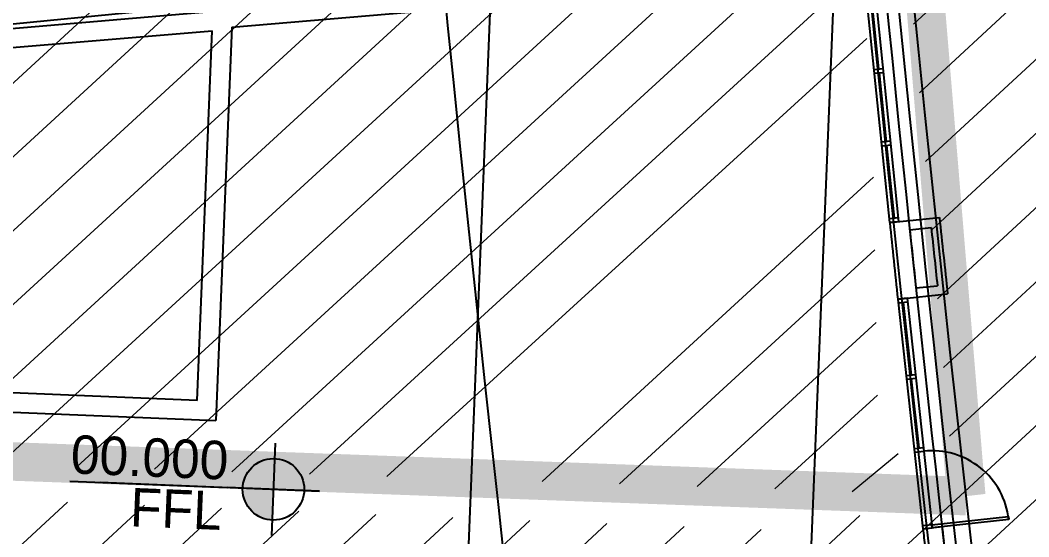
# Model space of a CAD drawing. Extents: x -678889171 to 586587, y -792238163 to 335485.
# Drawn here: x -678773490 to -678760389, y -792113291 to -792106578 of the extents above; entities that cross this region are included whole.
import ezdxf
from ezdxf.enums import TextEntityAlignment as Align

# ---------------------------------------------------------------- set-up
doc = ezdxf.new("R2010")
doc.units = 0
doc.header["$MEASUREMENT"] = 0
for name, color, linetype in [('A-FLOR-PATT', 252, 'Continuous'), ('A-SITE-PATT', 252, 'Continuous'), ('A-WALL', 252, 'Continuous')]:
    doc.layers.add(name, color=color, linetype=linetype)
for name, color, linetype, lineweight in [('BASEMENT3 LAYOUT$0$A-TABL-TEXT', 252, 'Continuous', 30), ('BASEMENT3 LAYOUT$0$HATCH7', 252, 'Continuous', 15), ('BASEMENT3 LAYOUT$0$TEXT6', 252, 'Continuous', 0)]:
    doc.layers.add(name, color=color, linetype=linetype, lineweight=lineweight)
doc.styles.add('Ground floor Towers$0$$Bas01-Rname$0$EN-SC', font='swissc.ttf')
doc.styles.add('Ground floor Towers$0$$Bas01-Rname$0$EN-SCL', font='swisscl.ttf')
doc.styles.add('Ground floor Towers$0$04-Ground Floor$0$V2-lower ground$0$LEVEL  FOR LICENSE LOWER GR$0$$LG- LEVEL$0$AR-SR', font='sarb.shx')

# ---------------------------------------------------------------- blocks, each defined once
blk = doc.blocks.new('A$C61C61320')
at = {"layer": 'BASEMENT3 LAYOUT$0$HATCH7'}
h = blk.add_hatch(dxfattribs=at)
h.set_pattern_fill('JIS_WOOD', color=256, scale=1000, style=0)
h.set_pattern_definition([(45, (-95575.72641586163, -175160.5677797335), (-499.9999991609842, 499.9999991609843), [])])
edge = h.paths.add_edge_path()
edge.add_line((-93671.42387769371, -154054.9431899884), (-93352.28011348587, -174711.9075518902))
edge.add_line((-93352.28011348587, -174711.9075518902), (-49398.28305342048, -174321.9428492732))
edge.add_arc((-49194.7644366367, -173977.2776182104), 400.2673467584944, 239.4389137010584, 436.7722825904112)
edge.add_line((-49103.17453308101, -173587.6300358392), (-49353.17453308101, -169321.0603725039))
edge.add_arc((765187.6152318742, -69570.4512780355), 820625.9088071947, 178.5717505264322, 186.9818142228341, ccw=False)
edge.add_line((-55183.34322072996, -49116.28952082794), (-86992.42594180122, -47875.38068783496))
edge.add_line((-86992.42594180116, -47875.38068783496), (-86999.8191618316, -136404.81269691))
edge.add_line((-86999.81916183163, -136404.81269691), (-87007.19406194473, -152784.6622732603))
edge.add_line((-87007.19406194473, -152784.6622732603), (-93671.42387769371, -154054.9431899884))
at = {"layer": 'BASEMENT3 LAYOUT$0$TEXT6'}
h = blk.add_hatch(dxfattribs=at)
h.set_pattern_fill('JIS_WOOD', color=256, scale=1000, style=0)
h.set_pattern_definition([(45, (-843775.3736575155, -469599.9160835323), (-499.9999991609842, 499.9999991609843), [])])
h.paths.add_polyline_path([(-48073.17453308101, -174366.9252005816), (-52827.70401773683, -137283.3745918828), (-21470.42890679266, -134427.2130430685), (-18376.25980977295, -161775.8762387046), (-18368.17453308101, -175467.8413407506), (-18518.17453308101, -176466.9552695606), (-18518.17453308101, -178386.9252005816), (-18368.17453308101, -183011.1167942794), (-18362.29752682254, -198446.5368052525), (-18168.17453308101, -202281.2411916029), (-18360.0892563893, -208926.9252005816), (-21225.79736915685, -208049.6763489796), (-45692.61271465314, -203035.1575495943), (-55544.17996463575, -201566.2036034855), (-64372.75623362488, -200382.3687026045), (-73244.07786642597, -199325.5838570178), (-82129.48166527948, -198394.9150768394), (-90383.39706973708, -197394.4851778569), (-93352.28011348587, -194591.9241360954), (-93352.28011348587, -177285.8004086108), (-93172.93907456682, -174906.1366184817), (-50378.17453308101, -174866.9252005816)])
at = {"layer": 'BASEMENT3 LAYOUT$0$A-TABL-TEXT', "const_width": 500}
blk.add_lwpolyline([(-93352.28011348587, -174516.9252005816), (-47927.38834524783, -174323.9099120742, -0.04910831258971037), (-55178.17453308101, -49001.92520058164), (-88972.05165299936, -47526.12244615683)], format="xyb", dxfattribs=at)
blk = doc.blocks.new('2')
at = {"layer": 'BASEMENT3 LAYOUT$0$A-TABL-TEXT', "const_width": 500}
blk.add_lwpolyline([(24568.57618810749, 57680.4355040497), (69993.46795634553, 57873.45079255712, -0.04910831258971037), (62742.68176851235, 183195.4355040497), (28948.804648594, 184671.2382584745)], format="xyb", dxfattribs=at)
blk = doc.blocks.new('GR')
at = {"layer": 'A-FLOR-PATT'}
h = blk.add_hatch(color=256, dxfattribs=at)
h.paths.add_polyline_path([(30896.49487865344, 73159.53532952396), (30896.49487865344, 72759.53532952396), (31296.49487865344, 72759.53532952396, 0.4142135623730951)])
h.paths.add_polyline_path([(30896.49487865344, 72759.53532952396), (30496.49487865344, 72759.53532952396, 0.4142135623730951), (30896.49487865344, 72359.53532952396)])
for p, q in [((33455, 89935), (33455, 60105)), ((37905, 89920), (37905, 60090)), ((-7945, 73725), (46290, 81330)), ((38871.43570216553, 76563.56863848057), (38443.87735213426, 79532.94464318575)), ((38752.66066197738, 76546.46630447936), (38325.10231194612, 79515.8423091845)), ((38520.94343763839, 78533.72805797153), (38385.54996012851, 79474.03045946128)), ((38532.82094165719, 78535.4382913717), (38397.42746414734, 79475.74069286142)), ((30110.74507985461, 78737.83395654862), (34181.60430812262, 79249.06035033689)), ((25104.05542959515, 78335.6871295176), (29826.12035221967, 78927.25010507846)), ((30110.74507985462, 78737.83395654862), (30110.74507985462, 73623.80318577141)), ((25135.13160485509, 78087.62610611568), (29860.74507985463, 78679.63363130394)), ((29860.74507985462, 73873.80318577141), (29860.74507985462, 78679.63363130394)), ((38467.62176195676, 78526.05030761614), (38586.39680214488, 78543.15264161745)), ((38474.7477344573, 78476.56070753773), (38593.52277464543, 78493.66304153904)), ((38656.33691515143, 77593.42565645969), (38528.06941013891, 78484.23845789312)), ((38668.21441917094, 77595.13588985497), (38539.94691415771, 78485.94869129329)), ((38721.79028008696, 77602.85024014003), (38603.01523989182, 77585.74790618739)), ((38728.91625256721, 77553.36064005866), (38610.14121237209, 77536.25830610604)), ((38798.85636516185, 76603.63365489135), (38663.46288765194, 77543.93605638131)), ((38810.73386918136, 76605.34388828663), (38675.34039167146, 77545.64628977659)), ((38752.66066258412, 76546.46630033819), (39395.50678261056, 76641.21840450946)), ((38864.30972969225, 76613.05823851335), (38745.53468949713, 76595.9559045607)), ((38871.43570217252, 76563.568638432), (38752.66066197738, 76546.46630447936)), ((39017.39973595086, 76464.19092603798), (39294.40694223845, 76505.02031716082)), ((39128.22234672483, 75712.3143743746), (39405.22955301241, 75753.14376549743)), ((38898.47282504727, 75557.15400721293), (39541.53242492337, 75651.93757718033)), ((39017.30727459184, 75573.892791761), (38898.6489810661, 75555.99839661767)), ((38898.6489810661, 75555.99839661767), (39346.00885843416, 72589.54105828947)), ((39024.76327256819, 75524.45183612521), (38906.1049790425, 75506.55744098195)), ((38959.37424362799, 75514.59077132208), (39101.03820479454, 74575.2126141848)), ((38971.24007298056, 75516.38021083639), (39112.90403414713, 74577.00205369908)), ((39017.30727459918, 75573.8927917124), (39464.66715196717, 72607.43545338418)), ((39166.42723411922, 74585.07367904593), (39047.76894059352, 74567.1792839027)), ((39173.88323209555, 74535.63272341019), (39055.22493856985, 74517.73832826695)), ((39242.70216596439, 73635.83445702562), (39108.49420275067, 74525.771658546)), ((39254.56799531764, 73637.62389653514), (39120.36003210331, 74527.56109806034)), ((29860.74507985462, 73873.80318577141), (23269.36348000629, 73873.80318577141)), ((23269.36348000629, 73623.80318577141), (30110.74507985462, 73623.80318577141)), ((39189.43290135558, 73627.80112670438), (39308.09119488859, 73645.69552179905)), ((39196.88889931171, 73578.36017106558), (39315.54719284472, 73596.25456616025)), ((30896.49487865344, 73359.53532952396), (30896.49487865344, 72159.53532952396)), ((28645.45443415602, 72759.53532952396), (31496.49487865344, 72759.53532952396)), ((31496.49487865344, 72759.53532952396), (30296.49487865344, 72759.53532952396)), ((39458.74880897814, 72646.99519588437), (40447.7543102837, 72794.87396817261)), ((40453.66946111502, 72755.31374837235), (39464.66395980948, 72607.43497608414)), ((40447.7543102837, 72794.87396817261), (40453.66946111502, 72755.31374837235)), ((39339.90340881603, 72630.34151069884), (39458.56170234909, 72648.23590579355)), ((39345.86247981712, 72590.50062409023), (39593.16590615292, 72627.14253824292)), ((39346.00885843416, 72589.54105828947), (39464.66715196718, 72607.43545338415)), ((39464.66395980948, 72607.43497608414), (39458.74880897814, 72646.99519588437))]:
    blk.add_line(p, q, dxfattribs=at)
blk.add_circle((30896.49487865344, 72759.53532952396), 400, dxfattribs=at)
for centre, radius, start, end in [((632160.654919429, 163506.251165366), 618245.8226879981, 171.0764646735087, 189.9103746877842), ((632160.654919429, 163506.251165366), 613595.8226879981, 171.0737824436527, 189.9862451256833), ((632160.654919429, 163506.251165366), 605195.8226879981, 171.0737824436527, 190.1263033448895), ((632160.6549194276, 163506.2511653661), 599695.8226879967, 171.0616030214717, 190.2201678661017), ((632160.6549194327, 163506.2511653659), 599145.8226880017, 171.0631954506245, 190.2296506374575), ((632160.654919429, 163506.251165366), 599345.8226879981, 177.29999390148, 189.341260597947), ((632160.654919429, 163506.251165366), 599495.8226879981, 183.8845870410494, 189.3243741414251), ((632160.6549194291, 163506.251165366), 599095.8226879981, 188.3369026410354, 188.4325400970804), ((632160.6549194291, 163506.251165366), 599745.8226879981, 188.3369548232453, 188.432488271232), ((632160.6549194291, 163506.251165366), 599215.8226879981, 188.3483867298049, 188.4210563648572), ((632160.6549194291, 163506.251165366), 599495.8226879981, 188.3484036999319, 188.4210393949296), ((39464.66396621621, 72607.43497704208), 999.9999999999949, 8.5040181727245, 98.50401817272451), ((840859.0656696026, 195534.2625217543), 810887.5282535178, 188.7206047885676, 188.7374661400605), ((632160.6549194291, 163506.251165366), 599495.8226879981, 188.7192292360499, 188.7373075782326)]:
    blk.add_arc(centre, radius, start, end, dxfattribs=at)
at = {"layer": 'A-FLOR-PATT', "style": 'Ground floor Towers$0$04-Ground Floor$0$V2-lower ground$0$LEVEL  FOR LICENSE LOWER GR$0$$LG- LEVEL$0$AR-SR', "flags": 12}
for tag, p in [('L', (30296.07288644527, 72859.53473235783)), ('P', (30237.50458115668, 72203.99769414036))]:
    blk.add_attdef(tag, text='', height=500, dxfattribs=at).set_placement(p, align=Align.RIGHT)
at = {"layer": 'A-FLOR-PATT'}
for tag, p, height, style in [('N', (85492.25876324323, 56633.4995742733), 250, 'Ground floor Towers$0$$Bas01-Rname$0$EN-SC'), ('N', (89389.48149106537, 56633.4995742733), 250, 'Ground floor Towers$0$$Bas01-Rname$0$EN-SC'), ('N', (94597.61363499537, 56633.4995742733), 250, 'Ground floor Towers$0$$Bas01-Rname$0$EN-SC'), ('AN', (85922.66280553787, 56313.08159666645), 200, 'Ground floor Towers$0$$Bas01-Rname$0$EN-SCL'), ('AN', (89819.88553336001, 56313.08159666645), 200, 'Ground floor Towers$0$$Bas01-Rname$0$EN-SCL'), ('AN', (95028.01767729002, 56313.08159666645), 200, 'Ground floor Towers$0$$Bas01-Rname$0$EN-SCL'), ('SN', (85299.47460008037, 56025.08594095582), 200, 'Ground floor Towers$0$$Bas01-Rname$0$EN-SCL'), ('F', (85927.04975899268, 56008.67972904726), 200, 'Ground floor Towers$0$$Bas01-Rname$0$EN-SCL'), ('SN', (89196.69732790251, 56025.08594095582), 200, 'Ground floor Towers$0$$Bas01-Rname$0$EN-SCL'), ('F', (89824.27248681482, 56008.67972904726), 200, 'Ground floor Towers$0$$Bas01-Rname$0$EN-SCL'), ('SN', (94404.82947183252, 56025.08594095582), 200, 'Ground floor Towers$0$$Bas01-Rname$0$EN-SCL'), ('F', (95032.40463074483, 56008.67972904726), 200, 'Ground floor Towers$0$$Bas01-Rname$0$EN-SCL')]:
    blk.add_attdef(tag, p, '', height=height, dxfattribs=dict(at, style=style))
at = {"layer": 'A-FLOR-PATT', "style": 'Ground floor Towers$0$$Bas01-Rname$0$EN-SCL', "width": 0.8}
for p in [(85305.16036184286, 56295.1433535593), (89202.383089665, 56295.1433535593), (94410.51523359501, 56295.1433535593)]:
    blk.add_attdef('FN', p, '', height=250, dxfattribs=at)

msp = doc.modelspace()

# ---------------------------------------------------------------- block references
at = {"layer": 'A-SITE-PATT', "rotation": 357.6731745000001}
for name, p in [('2', (-678833487.1858103, -792167746.3685482, -212772)), ('A$C61C61320', (-678706236.4347705, -791940527.995869, -212772))]:
    msp.add_blockref(name, p, dxfattribs=at)

# ---------------------------------------------------------------- next in the draw order: block references
at = {"layer": 'A-WALL'}
ref = msp.add_blockref('GR', (-678804025.0995113, -792184118.4910543, -212772), dxfattribs=dict(at, rotation=357.6731745000001))
ref.add_attrib('L', '%%U00.000', dxfattribs={"layer": 'A-FLOR-PATT', "height": 500, "rotation": 357.6731744998617, "style": 'Ground floor Towers$0$04-Ground Floor$0$V2-lower ground$0$LEVEL  FOR LICENSE LOWER GR$0$$LG- LEVEL$0$AR-SR'}).set_placement((-678770795.9375781, -792112549.0378568, -212772), align=Align.RIGHT)
ref.add_attrib('P', 'FFL', dxfattribs={"layer": 'A-FLOR-PATT', "height": 500, "rotation": 357.6731744998617, "style": 'Ground floor Towers$0$04-Ground Floor$0$V2-lower ground$0$LEVEL  FOR LICENSE LOWER GR$0$$LG- LEVEL$0$AR-SR'}).set_placement((-678770881.0721378, -792113201.6565522, -212772), align=Align.RIGHT)

doc.saveas('drawing.dxf')
